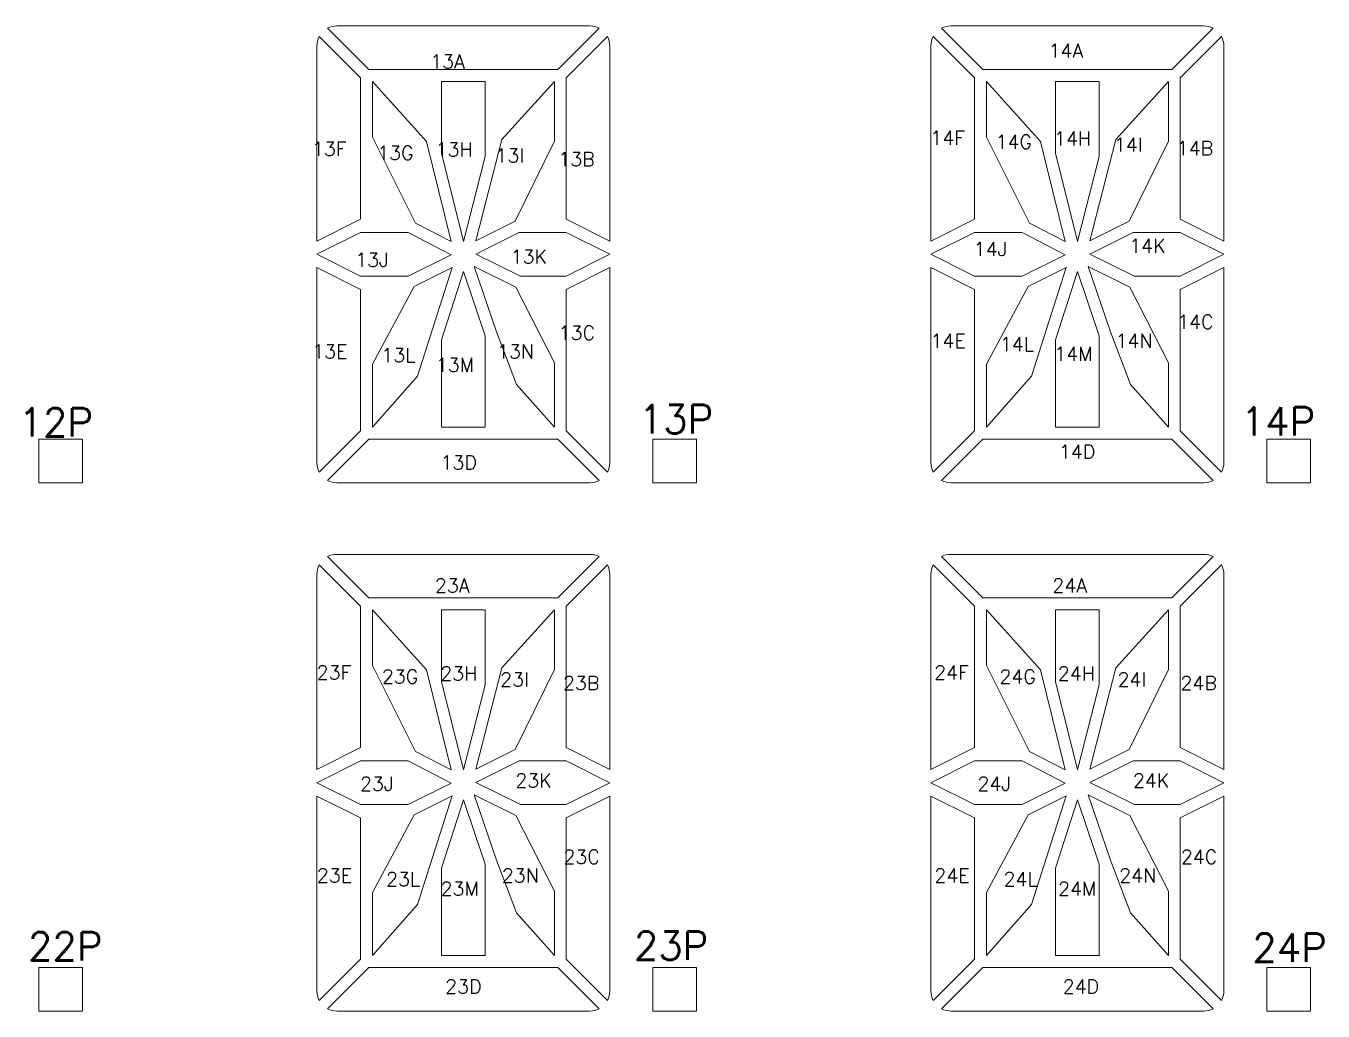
# Model space of a CAD drawing. Extents: x 105 to 1195, y -174 to 82.
# Drawn here: x 589.69 to 606.52, y -87.62 to -74.84 of the extents above; entities that cross this region are included whole.
import ezdxf

# ---------------------------------------------------------------- set-up
doc = ezdxf.new("R2010")
doc.units = 0
doc.header["$MEASUREMENT"] = 0
doc.linetypes.add('AUSGEZOGEN', pattern=[0])
doc.layers.get('0').update_dxf_attribs({"linetype": 'AUSGEZOGEN'})
doc.layers.add('DIM', color=4, linetype='Continuous')
doc.styles.add('ROMANS', font='romans')

# ---------------------------------------------------------------- blocks, each defined once
blk = doc.blocks.new('0')
at = {"lineweight": 5}
for points in [[(29.337, 30.509), (28.801, 31.045, -0.120758), (28.92, 31.074), (32.205, 31.074, -0.120758), (32.324, 31.045), (31.788, 30.509)], [(37.304, 30.509), (36.768, 31.045, -0.120758), (36.887, 31.074), (40.172, 31.074, -0.120758), (40.291, 31.045), (39.755, 30.509)], [(28.662, 30.817, -0.120758), (28.692, 30.936), (29.228, 30.4), (29.228, 28.566), (28.662, 28.283)], [(32.433, 30.936), (31.897, 30.4), (31.897, 28.566), (32.462, 28.283), (32.462, 30.817, 0.120758)], [(36.63, 30.817, -0.120758), (36.659, 30.936), (37.195, 30.4), (37.195, 28.566), (36.63, 28.283)], [(40.4, 30.936), (39.864, 30.4), (39.864, 28.566), (40.43, 28.283), (40.43, 30.817, 0.120758)], [(28.692, 25.285), (29.228, 25.822), (29.228, 27.655), (28.662, 27.938), (28.662, 25.404, 0.120758)], [(32.462, 25.404, -0.120758), (32.433, 25.285), (31.897, 25.822), (31.897, 27.655), (32.462, 27.938)], [(36.659, 25.285), (37.195, 25.822), (37.195, 27.655), (36.63, 27.938), (36.63, 25.404, 0.120758)], [(40.43, 25.404, -0.120758), (40.4, 25.285), (39.864, 25.822), (39.864, 27.655), (40.43, 27.938)], [(31.788, 25.712), (29.337, 25.712), (28.801, 25.176, 0.120758), (28.92, 25.147), (32.205, 25.147, 0.120758), (32.324, 25.176)], [(39.755, 25.712), (37.304, 25.712), (36.768, 25.176, 0.120758), (36.887, 25.147), (40.172, 25.147, 0.120758), (40.291, 25.176)], [(28.662, 23.96, -0.120758), (28.692, 24.079), (29.228, 23.543), (29.228, 21.709), (28.662, 21.426)], [(29.337, 23.652), (28.801, 24.188, -0.120758), (28.92, 24.217), (32.205, 24.217, -0.120758), (32.324, 24.188), (31.788, 23.652)], [(32.433, 24.079), (31.897, 23.543), (31.897, 21.709), (32.462, 21.426), (32.462, 23.96, 0.120758)], [(36.63, 23.96, -0.120758), (36.659, 24.079), (37.195, 23.543), (37.195, 21.709), (36.63, 21.426)], [(37.304, 23.652), (36.768, 24.188, -0.120758), (36.887, 24.217), (40.172, 24.217, -0.120758), (40.291, 24.188), (39.755, 23.652)], [(40.4, 24.079), (39.864, 23.543), (39.864, 21.709), (40.43, 21.426), (40.43, 23.96, 0.120758)], [(28.692, 18.428), (29.228, 18.965), (29.228, 20.798), (28.662, 21.081), (28.662, 18.547, 0.120758)], [(32.462, 18.547, -0.120758), (32.433, 18.428), (31.897, 18.965), (31.897, 20.798), (32.462, 21.081)], [(36.659, 18.428), (37.195, 18.965), (37.195, 20.798), (36.63, 21.081), (36.63, 18.547, 0.120758)], [(40.43, 18.547, -0.120758), (40.4, 18.428), (39.864, 18.965), (39.864, 20.798), (40.43, 21.081)], [(31.788, 18.856), (29.337, 18.856), (28.801, 18.319, 0.120758), (28.92, 18.29), (32.205, 18.29, 0.120758), (32.324, 18.319)], [(39.755, 18.856), (37.304, 18.856), (36.768, 18.319, 0.120758), (36.887, 18.29), (40.172, 18.29, 0.120758), (40.291, 18.319)]]:
    blk.add_lwpolyline(points, format="xyb", close=True, dxfattribs=at)
for points in [[(29.382, 29.63), (29.382, 30.354), (30.084, 29.576), (30.403, 28.278), (29.943, 28.516)], [(30.28, 30.354), (30.28, 29.424), (30.562, 28.276), (30.845, 29.381), (30.845, 30.354)], [(31.061, 29.601), (31.743, 30.354), (31.743, 29.579), (31.236, 28.54), (30.724, 28.287)], [(37.349, 29.63), (37.349, 30.354), (38.051, 29.576), (38.37, 28.278), (37.91, 28.516)], [(38.247, 30.354), (38.247, 29.424), (38.53, 28.276), (38.812, 29.381), (38.812, 30.354)], [(39.028, 29.601), (39.71, 30.354), (39.71, 29.579), (39.203, 28.54), (38.692, 28.287)], [(28.662, 28.111), (29.228, 27.828), (29.844, 27.828), (30.403, 28.105), (29.845, 28.393), (29.228, 28.393)], [(30.723, 28.114), (31.303, 27.828), (31.897, 27.828), (32.462, 28.111), (31.897, 28.393), (31.286, 28.393)], [(36.63, 28.111), (37.195, 27.828), (37.811, 27.828), (38.37, 28.105), (37.812, 28.393), (37.195, 28.393)], [(38.69, 28.114), (39.27, 27.828), (39.864, 27.828), (40.43, 28.111), (39.864, 28.393), (39.253, 28.393)], [(30.704, 27.952), (31.242, 27.686), (31.743, 26.702), (31.743, 25.867), (31.25, 26.423), (30.991, 27.104)], [(38.671, 27.952), (39.209, 27.686), (39.71, 26.702), (39.71, 25.867), (39.217, 26.423), (38.958, 27.104)], [(29.967, 26.528), (29.382, 25.867), (29.382, 26.686), (29.922, 27.694), (30.417, 27.939)], [(30.562, 27.889), (30.28, 27.002), (30.28, 25.867), (30.845, 25.867), (30.845, 27.052)], [(37.934, 26.528), (37.349, 25.867), (37.349, 26.686), (37.889, 27.694), (38.384, 27.939)], [(38.53, 27.889), (38.247, 27.002), (38.247, 25.867), (38.812, 25.867), (38.812, 27.052)], [(25.055, 25.147), (25.055, 25.712), (25.621, 25.712), (25.621, 25.147)], [(33.022, 25.147), (33.022, 25.712), (33.588, 25.712), (33.588, 25.147)], [(40.989, 25.147), (40.989, 25.712), (41.555, 25.712), (41.555, 25.147)], [(29.382, 22.773), (29.382, 23.497), (30.084, 22.719), (30.403, 21.421), (29.943, 21.659)], [(30.28, 23.497), (30.28, 22.568), (30.562, 21.419), (30.845, 22.525), (30.845, 23.497)], [(31.061, 22.744), (31.743, 23.497), (31.743, 22.723), (31.236, 21.684), (30.724, 21.43)], [(37.349, 22.773), (37.349, 23.497), (38.051, 22.719), (38.37, 21.421), (37.91, 21.659)], [(38.247, 23.497), (38.247, 22.568), (38.53, 21.419), (38.812, 22.525), (38.812, 23.497)], [(39.028, 22.744), (39.71, 23.497), (39.71, 22.723), (39.203, 21.684), (38.692, 21.43)], [(28.662, 21.254), (29.228, 20.971), (29.844, 20.971), (30.403, 21.248), (29.845, 21.537), (29.228, 21.537)], [(30.723, 21.257), (31.303, 20.971), (31.897, 20.971), (32.462, 21.254), (31.897, 21.537), (31.286, 21.537)], [(36.63, 21.254), (37.195, 20.971), (37.811, 20.971), (38.37, 21.248), (37.812, 21.537), (37.195, 21.537)], [(38.69, 21.257), (39.27, 20.971), (39.864, 20.971), (40.43, 21.254), (39.864, 21.537), (39.253, 21.537)], [(29.967, 19.672), (29.382, 19.01), (29.382, 19.83), (29.922, 20.837), (30.417, 21.083)], [(30.704, 21.095), (31.242, 20.829), (31.743, 19.846), (31.743, 19.01), (31.25, 19.566), (30.991, 20.247)], [(37.934, 19.672), (37.349, 19.01), (37.349, 19.83), (37.889, 20.837), (38.384, 21.083)], [(38.671, 21.095), (39.209, 20.829), (39.71, 19.846), (39.71, 19.01), (39.217, 19.566), (38.958, 20.247)], [(30.562, 21.032), (30.28, 20.145), (30.28, 19.01), (30.845, 19.01), (30.845, 20.195)], [(38.53, 21.032), (38.247, 20.145), (38.247, 19.01), (38.812, 19.01), (38.812, 20.195)], [(25.055, 18.29), (25.055, 18.856), (25.621, 18.856), (25.621, 18.29)], [(33.022, 18.29), (33.022, 18.856), (33.588, 18.856), (33.588, 18.29)], [(40.989, 18.29), (40.989, 18.856), (41.555, 18.856), (41.555, 18.29)]]:
    blk.add_lwpolyline(points, close=True, dxfattribs=at)

msp = doc.modelspace()

# ---------------------------------------------------------------- block references
at = {"lineweight": 5}
msp.add_blockref('0', (564.801, -105.914), dxfattribs=at)

# ---------------------------------------------------------------- texts
at = {"layer": 'DIM', "lineweight": 5, "style": 'ROMANS'}
for s, height, p in [('13A', 0.1806, (594.932, -75.392)), ('14A', 0.1806, (602.957, -75.251)), ('14F', 0.1806, (601.423, -76.382)), ('14H', 0.1806, (603.028, -76.392)), ('13F', 0.1806, (593.398, -76.523)), ('13G', 0.1806, (594.245, -76.575)), ('13H', 0.1806, (595.002, -76.532)), ('14G', 0.1806, (602.27, -76.434)), ('14I', 0.1806, (603.804, -76.471)), ('14B', 0.1806, (604.62, -76.517)), ('13I', 0.1806, (595.779, -76.612)), ('13B', 0.1806, (596.595, -76.658)), ('13K', 0.1806, (595.977, -77.924)), ('14J', 0.1806, (601.985, -77.825)), ('14K', 0.1806, (604.002, -77.783)), ('13J', 0.1806, (593.96, -77.966)), ('14C', 0.1806, (604.625, -78.771)), ('13C', 0.1806, (596.6, -78.912)), ('14E', 0.1806, (601.426, -79.015)), ('14L', 0.1806, (602.324, -79.061)), ('14N', 0.1806, (603.826, -79.016)), ('13E', 0.1806, (593.401, -79.156)), ('13L', 0.1806, (594.299, -79.202)), ('13N', 0.1806, (595.8, -79.156)), ('14M', 0.1806, (603.031, -79.186)), ('13M', 0.1806, (595.006, -79.327)), ('13P', 0.3692, (597.64, -80.127)), ('12P', 0.3692, (589.592, -80.168)), ('14P', 0.3692, (605.45, -80.156)), ('14D', 0.1806, (603.091, -80.455)), ('13D', 0.1806, (595.066, -80.596)), ('23A', 0.1806, (594.994, -82.191)), ('24A', 0.1806, (603.006, -82.191)), ('23F', 0.1806, (593.46, -83.322)), ('24F', 0.1806, (601.472, -83.322)), ('23G', 0.1806, (594.306, -83.374)), ('23H', 0.1806, (595.064, -83.332)), ('23I', 0.1806, (595.84, -83.412)), ('23B', 0.1806, (596.656, -83.457)), ('24G', 0.1806, (602.319, -83.374)), ('24H', 0.1806, (603.076, -83.332)), ('24I', 0.1806, (603.852, -83.412)), ('24B', 0.1806, (604.669, -83.457)), ('23J', 0.1806, (594.022, -84.765)), ('23K', 0.1806, (596.038, -84.723)), ('24J', 0.1806, (602.034, -84.765)), ('24K', 0.1806, (604.051, -84.723)), ('23C', 0.1806, (596.661, -85.711)), ('24C', 0.1806, (604.674, -85.711)), ('23E', 0.1806, (593.462, -85.955)), ('23L', 0.1806, (594.36, -86.001)), ('23N', 0.1806, (595.862, -85.956)), ('24E', 0.1806, (601.475, -85.955)), ('24L', 0.1806, (602.373, -86.001)), ('24N', 0.1806, (603.874, -85.956)), ('23M', 0.1806, (595.067, -86.126)), ('24M', 0.1806, (603.08, -86.126)), ('22P', 0.3692, (589.714, -86.967)), ('23P', 0.3692, (597.576, -86.96)), ('24P', 0.3692, (605.601, -86.986)), ('23D', 0.1806, (595.127, -87.395)), ('24D', 0.1806, (603.14, -87.395))]:
    msp.add_text(s, height=height, dxfattribs=at).set_placement(p)

doc.saveas('drawing.dxf')
